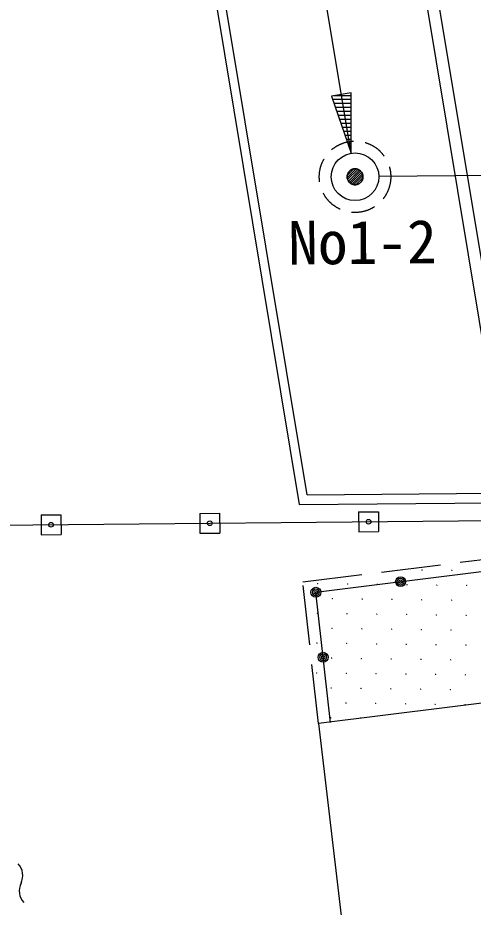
# Model space of a CAD drawing. Units: millimetres, scale not verified. Extents: x -100125 to 100125, y -69250 to 69250.
# Drawn here: x -77389 to -71652, y 4378 to 15577 of the extents above; entities that cross this region are included whole.
import ezdxf
from ezdxf.enums import TextEntityAlignment as Align

# ---------------------------------------------------------------- set-up
doc = ezdxf.new("R2010")
doc.units = ezdxf.units.MM
doc.header["$LTSCALE"] = 250
for name, pattern in [('DASHED1', [1.8, 1.2, -0.6]), ('DASHED3', [4, 3, -1]), ('LONG_CHAIN', [21, 18, -1, 1, -1])]:
    doc.linetypes.add(name, pattern=pattern)
for name, color, linetype in [('0-0_レイヤ15', 6, 'LONG_CHAIN'), ('1-0_排水', 3, 'Continuous'), ('1-1_計画', 3, 'Continuous'), ('1-2_現況白抜', 2, 'Continuous')]:
    doc.layers.add(name, color=color, linetype=linetype)
doc.styles.add('ＭＳ ゴシック', font='')
doc.styles.get('ＭＳ ゴシック').set_extended_font_data('MS Gothic')

msp = doc.modelspace()

# ---------------------------------------------------------------- linework, layer by layer
at = {"layer": '0-0_レイヤ15'}
for start, end in [(0, 180), (180, 0)]:
    msp.add_arc((-73140.9, 13575.4), 100, start, end, dxfattribs=at)
at = {"layer": '1-0_排水'}
for p, q in [((-73190, 13871.4), (-76693.8, 34982.6)), ((-73189.5, 14596.4), (-73402.5, 14596.4)), ((-73189.6, 14546.4), (-73420.9, 14546.4)), ((-73189.6, 14496.4), (-73403.8, 14496.4)), ((-73189.6, 14446.4), (-73386.7, 14446.4)), ((-73189.7, 14396.4), (-73369.6, 14396.4)), ((-73189.7, 14346.4), (-73352.5, 14346.4)), ((-73189.7, 14296.4), (-73335.4, 14296.4)), ((-73189.8, 14246.4), (-73318.3, 14246.4)), ((-73189.8, 14196.4), (-73301.2, 14196.4)), ((-73189.8, 14146.4), (-73284.1, 14146.4)), ((-73189.9, 14096.4), (-73267, 14096.4)), ((-73189.9, 14046.4), (-73249.9, 14046.4)), ((-73189.9, 13996.4), (-73232.8, 13996.4)), ((-73190, 13946.4), (-73215.7, 13946.4)), ((-73190, 13896.4), (-73198.6, 13896.4)), ((-54489.1, 13751.6), (-72840.9, 13578.3))]:
    msp.add_line(p, q, dxfattribs=at)
msp.add_lwpolyline([(-73190, 13871.4), (-73189.5, 14631.7), (-73436.1, 14590.8)], close=True, dxfattribs=at)
at = {"layer": '1-0_排水', "color": 4, "linetype": 'DASHED1'}
msp.add_circle((-73140.9, 13575.4), 450, dxfattribs=at)
at = {"layer": '1-1_計画'}
for p, q in [((-73743.2, 9569.6), (-76620.5, 26906.4)), ((-76730.8, 26837.8), (-73844.7, 9448.6)), ((-71441.6, 10971.4), (-72534.7, 17557.3)), ((-71289.8, 10972.8), (-72358, 17409)), ((-73743.2, 9569.6), (-63602.6, 9665.3)), ((-73844.7, 9448.6), (-69506.5, 9489.6)), ((-77096.3, 9317.9), (-76846.3, 9320.2)), ((-76846.3, 9320.2), (-76843.9, 9070.3)), ((-75096.4, 9336.8), (-74846.4, 9339.1)), ((-74846.4, 9339.1), (-74844, 9089.1)), ((-73096.5, 9355.7), (-72846.5, 9358)), ((-72846.5, 9358), (-72844.1, 9108)), ((-78270, 9181.8), (-69234.4, 9267.1))]:
    msp.add_line(p, q, dxfattribs=at)
at = {"layer": '1-1_計画', "linetype": 'LONG_CHAIN'}
for p, q in [((-73126.9, 13674.3), (-73239.8, 13561.4)), ((-73155.2, 13674.3), (-73239.8, 13589.7)), ((-73104.6, 13668.3), (-73233.8, 13539.1)), ((-73086, 13658.7), (-73224.2, 13520.5)), ((-73070.2, 13646.1), (-73211.6, 13504.7)), ((-73057.7, 13630.4), (-73195.9, 13492.2)), ((-73048, 13611.7), (-73177.2, 13482.6)), ((-73042, 13589.5), (-73155, 13476.5)), ((-73042, 13561.2), (-73126.7, 13476.6))]:
    msp.add_line(p, q, dxfattribs=at)
at = {"layer": '1-1_計画'}
for points in [[(-77096.3, 9317.9), (-77093.9, 9067.9), (-76843.9, 9070.3)], [(-75096.4, 9336.8), (-75094, 9086.8), (-74844, 9089.1)], [(-73096.5, 9355.7), (-73094.1, 9105.7), (-72844.1, 9108)]]:
    msp.add_lwpolyline(points, dxfattribs=at)
for centre, radius in [((-73140.9, 13575.4), 300), ((-73140.9, 13575.4), 100), ((-76970.1, 9194.1), 30), ((-74970.2, 9213), 30), ((-72970.3, 9231.8), 30)]:
    msp.add_circle(centre, radius, dxfattribs=at)
at = {"layer": '1-2_現況白抜', "linetype": 'DASHED3'}
for p, q in [((-73799.4, 8474.5), (-69379.2, 9025.6)), ((-73600.4, 6689.4), (-73799.4, 8474.5))]:
    msp.add_line(p, q, dxfattribs=at)
at = {"layer": '1-2_現況白抜'}
for p, q in [((-72297.4, 8624.7), (-72297.4, 8619.7)), ((-72294.9, 8622.2), (-72299.9, 8622.2)), ((-71919.9, 8617.3), (-71924.9, 8617.3)), ((-71922.4, 8619.8), (-71922.4, 8614.8)), ((-73609.7, 8451.9), (-73614.7, 8451.9)), ((-73612.2, 8454.4), (-73612.2, 8449.4)), ((-73234.7, 8447), (-73239.7, 8447)), ((-73237.2, 8449.5), (-73237.2, 8444.5)), ((-72859.8, 8442.1), (-72864.8, 8442.1)), ((-72862.3, 8444.6), (-72862.3, 8439.6)), ((-72564.6, 8476.9), (-72569.6, 8476.9)), ((-72567.1, 8479.4), (-72567.1, 8474.4)), ((-72484.8, 8437.2), (-72489.8, 8437.2)), ((-72487.3, 8439.7), (-72487.3, 8434.7)), ((-72109.8, 8432.2), (-72114.8, 8432.2)), ((-72112.3, 8434.7), (-72112.3, 8429.7)), ((-71734.9, 8427.3), (-71739.9, 8427.3)), ((-71737.4, 8429.8), (-71737.4, 8424.8)), ((-73631.4, 8343.9), (-73636.4, 8343.9)), ((-73633.9, 8346.4), (-73633.9, 8341.4)), ((-73424.7, 8262), (-73429.7, 8262)), ((-73427.2, 8264.5), (-73427.2, 8259.5)), ((-73049.7, 8257.1), (-73054.7, 8257.1)), ((-73052.2, 8259.6), (-73052.2, 8254.6)), ((-72674.7, 8252.1), (-72679.7, 8252.1)), ((-72677.2, 8254.6), (-72677.2, 8249.6)), ((-72299.8, 8247.2), (-72304.8, 8247.2)), ((-72302.3, 8249.7), (-72302.3, 8244.7)), ((-71924.8, 8242.3), (-71929.8, 8242.3)), ((-71927.3, 8244.8), (-71927.3, 8239.8)), ((-73614.6, 8077), (-73619.6, 8077)), ((-73617.1, 8079.5), (-73617.1, 8074.5)), ((-73239.7, 8072), (-73244.7, 8072)), ((-73242.2, 8074.5), (-73242.2, 8069.5)), ((-72864.7, 8067.1), (-72869.7, 8067.1)), ((-72867.2, 8069.6), (-72867.2, 8064.6)), ((-72492.2, 8064.7), (-72492.2, 8059.7)), ((-72489.7, 8062.2), (-72494.7, 8062.2)), ((-72114.7, 8057.3), (-72119.7, 8057.3)), ((-72117.2, 8059.8), (-72117.2, 8054.8)), ((-71739.8, 8052.4), (-71744.8, 8052.4)), ((-71742.3, 8054.9), (-71742.3, 8049.9)), ((-73429.6, 7887), (-73434.6, 7887)), ((-73432.1, 7889.5), (-73432.1, 7884.5)), ((-73054.6, 7882.1), (-73059.6, 7882.1)), ((-73057.1, 7884.6), (-73057.1, 7879.6)), ((-72679.7, 7877.2), (-72684.7, 7877.2)), ((-72682.2, 7879.7), (-72682.2, 7874.7)), ((-72304.7, 7872.3), (-72309.7, 7872.3)), ((-72307.2, 7874.8), (-72307.2, 7869.8)), ((-71929.7, 7867.3), (-71934.7, 7867.3)), ((-71932.2, 7869.8), (-71932.2, 7864.8)), ((-73619.5, 7702), (-73624.5, 7702)), ((-73622, 7704.5), (-73622, 7699.5)), ((-73244.6, 7697.1), (-73249.6, 7697.1)), ((-73247.1, 7699.6), (-73247.1, 7694.6)), ((-72869.6, 7692.2), (-72874.6, 7692.2)), ((-72872.1, 7694.7), (-72872.1, 7689.7)), ((-72494.6, 7687.2), (-72499.6, 7687.2)), ((-72497.1, 7689.7), (-72497.1, 7684.7)), ((-72119.7, 7682.3), (-72124.7, 7682.3)), ((-72122.2, 7684.8), (-72122.2, 7679.8)), ((-71744.7, 7677.4), (-71749.7, 7677.4)), ((-71747.2, 7679.9), (-71747.2, 7674.9)), ((-73540.1, 7525), (-73545.1, 7525)), ((-73542.6, 7527.5), (-73542.6, 7522.5)), ((-73434.5, 7512.1), (-73439.5, 7512.1)), ((-73437, 7514.6), (-73437, 7509.6)), ((-73059.6, 7507.1), (-73064.6, 7507.1)), ((-73062.1, 7509.6), (-73062.1, 7504.6)), ((-72687.1, 7504.7), (-72687.1, 7499.7)), ((-72684.6, 7502.2), (-72689.6, 7502.2)), ((-72309.6, 7497.3), (-72314.6, 7497.3)), ((-72312.1, 7499.8), (-72312.1, 7494.8)), ((-71934.6, 7492.4), (-71939.6, 7492.4)), ((-71937.1, 7494.9), (-71937.1, 7489.9)), ((-73624.5, 7327), (-73629.5, 7327)), ((-73627, 7329.5), (-73627, 7324.5)), ((-73249.5, 7322.1), (-73254.5, 7322.1)), ((-73252, 7324.6), (-73252, 7319.6)), ((-72874.5, 7317.2), (-72879.5, 7317.2)), ((-72877, 7319.7), (-72877, 7314.7)), ((-72499.6, 7312.3), (-72504.6, 7312.3)), ((-72502.1, 7314.8), (-72502.1, 7309.8)), ((-72124.6, 7307.3), (-72129.6, 7307.3)), ((-72127.1, 7309.8), (-72127.1, 7304.8)), ((-71749.6, 7302.4), (-71754.6, 7302.4)), ((-71752.1, 7304.9), (-71752.1, 7299.9)), ((-73439.4, 7137.1), (-73444.4, 7137.1)), ((-73441.9, 7139.6), (-73441.9, 7134.6)), ((-73064.5, 7132.2), (-73069.5, 7132.2)), ((-73067, 7134.7), (-73067, 7129.7)), ((-72689.5, 7127.2), (-72694.5, 7127.2)), ((-72692, 7129.7), (-72692, 7124.7)), ((-72314.5, 7122.3), (-72319.5, 7122.3)), ((-72317, 7124.8), (-72317, 7119.8)), ((-71939.6, 7117.4), (-71944.6, 7117.4)), ((-71942.1, 7119.9), (-71942.1, 7114.9)), ((-73254.4, 6947.1), (-73259.4, 6947.1)), ((-73256.9, 6949.6), (-73256.9, 6944.6)), ((-72881.9, 6944.7), (-72881.9, 6939.7)), ((-72879.4, 6942.2), (-72884.4, 6942.2)), ((-72504.5, 6937.3), (-72509.5, 6937.3)), ((-72507, 6939.8), (-72507, 6934.8)), ((-72129.5, 6932.4), (-72134.5, 6932.4)), ((-72132, 6934.9), (-72132, 6929.9)), ((-71754.5, 6927.5), (-71759.5, 6927.5)), ((-71757, 6930), (-71757, 6925)), ((-73444.4, 6762.1), (-73449.4, 6762.1)), ((-73446.9, 6764.6), (-73446.9, 6759.6)), ((-73069.4, 6757.2), (-73074.4, 6757.2)), ((-73071.9, 6759.7), (-73071.9, 6754.7))]:
    msp.add_line(p, q, dxfattribs=at)
for points in [[(-73451.3, 6706.1), (-73633.9, 8343.9), (-69360.6, 8876.7)], [(-67017.5, 7510.2), (-73600.4, 6689.4), (-72528.2, -2426.3)]]:
    msp.add_lwpolyline(points, dxfattribs=at)
for centre, radius in [((-72567.1, 8476.9), 62.5), ((-72567.1, 8476.9), 42.5), ((-73633.9, 8343.9), 62.5), ((-72567.1, 8476.9), 22.5), ((-73633.9, 8343.9), 42.5), ((-73633.9, 8343.9), 22.5), ((-73542.6, 7525), 62.5), ((-73542.6, 7525), 42.5), ((-73542.6, 7525), 22.5)]:
    msp.add_circle(centre, radius, dxfattribs=at)
for centre, start, end in [((-77548.1, 4777.5), 334.20478, 41.73933), ((-77147.8, 4584.1), 154.20513, 221.738)]:
    msp.add_arc(centre, 222.3, start, end, dxfattribs=at)

# ---------------------------------------------------------------- texts
at = {"layer": '1-0_排水', "color": 7, "style": 'ＭＳ ゴシック'}
msp.add_text('No1-2', height=549.9, rotation=0.541, dxfattribs=at).set_placement((-73978.6, 12303.9), align=Align.BOTTOM_LEFT)

doc.saveas('drawing.dxf')
